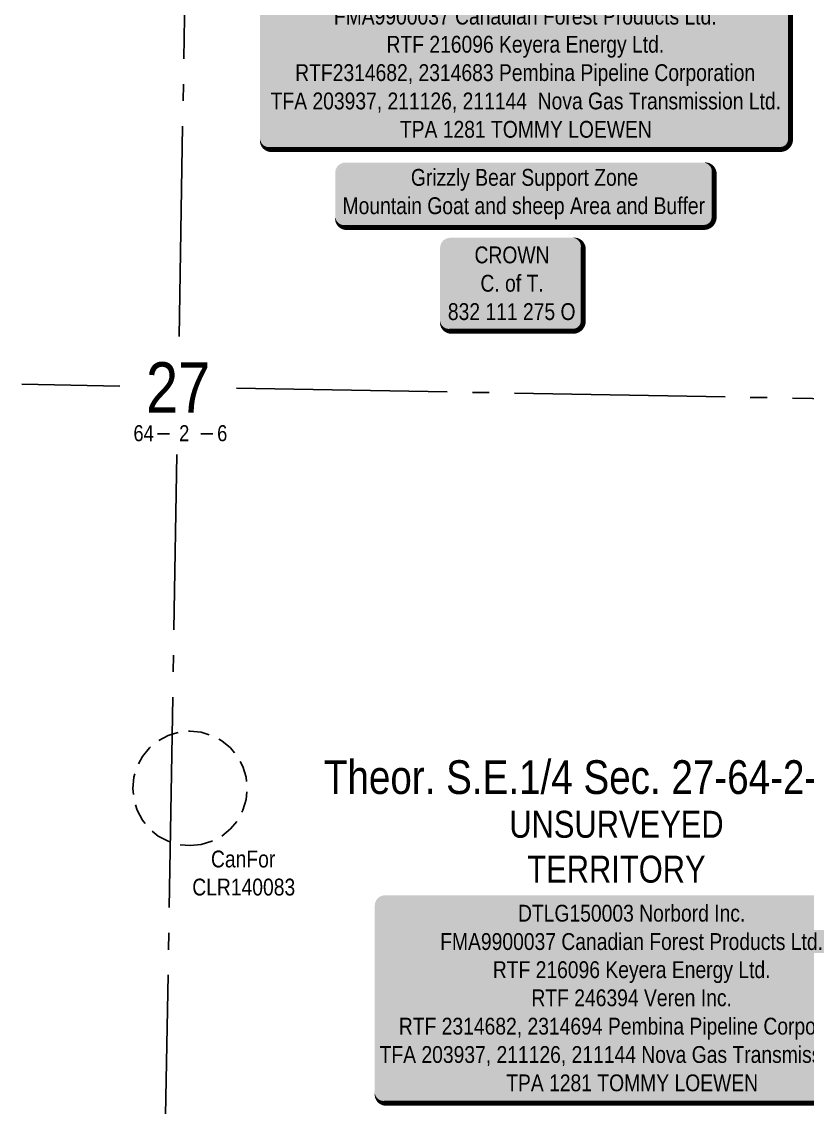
# Model space of a CAD drawing. Extents: x 406232 to 435383, y 6039561 to 6052989.
# Drawn here: x 421401 to 421867, y 6046865 to 6047510 of the extents above; entities that cross this region are included whole.
import ezdxf
from ezdxf.enums import TextEntityAlignment as Align

# ---------------------------------------------------------------- set-up
doc = ezdxf.new("R2010")
doc.units = 0
doc.header["$LTSCALE"] = 5
doc.linetypes.add('foc-ACCESSROAD', pattern=[3.75, 2.5, -1.25])
doc.linetypes.add('foc-QUARTERLINE', pattern=[33, 25, -3, 2, -3])
for name, color, linetype in [('10', 1, 'Continuous'), ('9', 3, 'Continuous'), ('AS-OWNER', 7, 'Continuous'), ('AS-WILDLIFE-BLOCK', 131, 'Continuous'), ('C-SYMBOL', 7, 'Continuous'), ('CG-NOTES', 7, 'Continuous'), ('F-WS', 190, 'foc-ACCESSROAD'), ('L-SECLBL', 7, 'Continuous'), ('L-SECQ', 8, 'foc-QUARTERLINE'), ('L-UNS-T', 3, 'Continuous')]:
    doc.layers.add(name, color=color, linetype=linetype)
doc.layers.add('F-WS-T', color=190, linetype='Continuous', lineweight=9)
doc.styles.add('175L', font='ARIALN.TTF', dxfattribs={"height": 20})
doc.styles.add('80', font='ARIALN.TTF', dxfattribs={"height": 10})
doc.styles.add('80L', font='ARIALN.TTF', dxfattribs={"height": 10})
doc.styles.add('SIMPLEX', font='ARIALN.TTF')

# ---------------------------------------------------------------- blocks, each defined once
blk = doc.blocks.new('*U475')
h = blk.add_hatch(color=255)
edge = h.paths.add_edge_path()
edge.add_line((-146.5, -62.5), (146.5, -62.5))
edge.add_arc((146.5, -56.5), 6, 270, 360)
edge.add_line((152.5, -56.5), (152.5, 55))
edge.add_arc((146.5, 55), 6, 0, 90)
edge.add_line((146.5, 61), (-146.5, 61))
edge.add_arc((-146.5, 55), 6, 90, 180)
edge.add_line((-152.5, 55), (-152.5, -56.5))
edge.add_arc((-146.5, -56.5), 6, 180, 270)
at = {"color": 44, "flags": 128}
blk.add_lwpolyline([(-146.5, -62.5, 3, 3, 0), (146.5, -62.5, 3, 3, 0.414214), (152.5, -56.5, 3, 3, 0), (152.5, 55, 3, 0, 0.414214), (146.5, 61, 0, 0, 0), (-146.5, 61, 0, 0, 0.414214), (-152.5, 55, 0, 0, 0), (-152.5, -56.5, 0, 3, 0.414214)], format="xyseb", close=True, dxfattribs=at)
at = {"color": 44, "style": '80'}
blk.add_attdef('ENTER_TEXT_001', (-35.99, -5), '', height=10, dxfattribs=at)
blk = doc.blocks.new('L-SECLBL')
at = {"layer": '9', "color": 7}
for p, q in [((-5.08, -27.83), (-12.29, -27.83)), ((20.7, -27.83), (13.5, -27.83))]:
    blk.add_line(p, q, dxfattribs=at)
at = {"layer": '10', "color": 2, "style": 'SIMPLEX'}
blk.add_attdef('SEC', text='', height=30, dxfattribs=at).set_placement((0, 0), align=Align.MIDDLE)
at = {"layer": '10', "color": 5, "style": '80L'}
blk.add_attdef('TWP', text='', height=9.5, dxfattribs=at).set_placement((-14.43, -27.37), align=Align.MIDDLE_RIGHT)
blk.add_attdef('RGE', text='', height=9.5, dxfattribs=at).set_placement((3.62, -27.37), align=Align.MIDDLE_CENTER)
blk.add_attdef('MER', text='', height=9.5, dxfattribs=at).set_placement((23.17, -27.37), align=Align.MIDDLE_LEFT)
blk = doc.blocks.new('*U507')
h = blk.add_hatch(color=255)
edge = h.paths.add_edge_path()
edge.add_line((-151.5, -54), (151.5, -54))
edge.add_arc((151.5, -48), 6, 270, 360)
edge.add_line((157.5, -48), (157.5, 46.5))
edge.add_arc((151.5, 46.5), 6, 0, 90)
edge.add_line((151.5, 52.5), (-151.5, 52.5))
edge.add_arc((-151.5, 46.5), 6, 90, 180)
edge.add_line((-157.5, 46.5), (-157.5, -48))
edge.add_arc((-151.5, -48), 6, 180, 270)
at = {"color": 44, "flags": 128}
blk.add_lwpolyline([(-151.5, -54, 3, 3, 0), (151.5, -54, 3, 3, 0.414214), (157.5, -48, 3, 3, 0), (157.5, 46.5, 3, 0, 0.414214), (151.5, 52.5, 0, 0, 0), (-151.5, 52.5, 0, 0, 0.414214), (-157.5, 46.5, 0, 0, 0), (-157.5, -48, 0, 3, 0.414214)], format="xyseb", close=True, dxfattribs=at)
at = {"color": 44, "style": '80'}
blk.add_attdef('ENTER_TEXT_001', (-35.99, -5), '', height=10, dxfattribs=at)
blk = doc.blocks.new('*U482')
h = blk.add_hatch(color=255)
edge = h.paths.add_edge_path()
edge.add_line((-36.5, -28.5), (36.5, -28.5))
edge.add_arc((36.5, -22.5), 6, 270, 360)
edge.add_line((42.5, -22.5), (42.5, 21))
edge.add_arc((36.5, 21), 6, 0, 90)
edge.add_line((36.5, 27), (-36.5, 27))
edge.add_arc((-36.5, 21), 6, 90, 180)
edge.add_line((-42.5, 21), (-42.5, -22.5))
edge.add_arc((-36.5, -22.5), 6, 180, 270)
at = {"color": 14, "flags": 128}
blk.add_lwpolyline([(-36.5, -28.5, 3, 3, 0), (36.5, -28.5, 3, 3, 0.414214), (42.5, -22.5, 3, 3, 0), (42.5, 21, 3, 0, 0.414214), (36.5, 27, 0, 0, 0), (-36.5, 27, 0, 0, 0.414214), (-42.5, 21, 0, 0, 0), (-42.5, -22.5, 0, 3, 0.414214)], format="xyseb", close=True, dxfattribs=at)
at = {"color": 14, "style": '80'}
blk.add_attdef('ENTER_TEXT_001', (-26.85, -4.92), '', height=10, dxfattribs=at)
blk = doc.blocks.new('*U1063')
h = blk.add_hatch(color=255)
edge = h.paths.add_edge_path()
edge.add_line((-106.5, -20), (106.5, -20))
edge.add_arc((106.5, -14), 6, 270, 360)
edge.add_line((112.5, -14), (112.5, 12.5))
edge.add_arc((106.5, 12.5), 6, 0, 90)
edge.add_line((106.5, 18.5), (-106.5, 18.5))
edge.add_arc((-106.5, 12.5), 6, 90, 180)
edge.add_line((-112.5, 12.5), (-112.5, -14))
edge.add_arc((-106.5, -14), 6, 180, 270)
at = {"color": 131, "flags": 128}
blk.add_lwpolyline([(-106.5, -20, 3, 3, 0), (106.5, -20, 3, 3, 0.414214), (112.5, -14, 3, 3, 0), (112.5, 12.5, 3, 0, 0.414214), (106.5, 18.5, 0, 0, 0), (-106.5, 18.5, 0, 0, 0.414214), (-112.5, 12.5, 0, 0, 0), (-112.5, -14, 0, 3, 0.414214)], format="xyseb", close=True, dxfattribs=at)
at = {"color": 131, "style": '80'}
blk.add_attdef('ENTER_TEXT_001', (-35.99, -5), '', height=10, dxfattribs=at)

msp = doc.modelspace()

# ---------------------------------------------------------------- linework, layer by layer
at = {"layer": 'F-WS', "flags": 128}
msp.add_lwpolyline([(421507.265, 6047021.102), (421500.631, 6047020.448), (421493.998, 6047021.101), (421488.917, 6047022.643), (421487.62, 6047023.037), (421481.742, 6047026.178), (421476.59, 6047030.407), (421472.361, 6047035.559), (421469.22, 6047041.437), (421467.285, 6047047.815), (421466.632, 6047054.449), (421467.285, 6047061.081), (421469.219, 6047067.46), (421472.361, 6047073.338), (421476.59, 6047078.49), (421481.743, 6047082.717), (421487.62, 6047085.86), (421490.019, 6047086.588), (421493.998, 6047087.795), (421500.631, 6047088.448), (421507.264, 6047087.795), (421513.642, 6047085.86), (421519.521, 6047082.719), (421524.673, 6047078.489), (421528.901, 6047073.337), (421532.043, 6047067.459), (421533.978, 6047061.082), (421534.631, 6047054.449), (421533.978, 6047047.816), (421532.043, 6047041.437), (421528.901, 6047035.559), (421524.673, 6047030.407), (421519.52, 6047026.179), (421513.643, 6047023.036), (421507.265, 6047021.102)], close=True, dxfattribs=at)
at = {"layer": 'L-SECQ', "flags": 128}
for points in [[(421494.093, 6047322.715), (421507.422, 6048096.724)], [(421400.724, 6047294.394), (421459.04, 6047293.35)], [(421528.28, 6047292.112), (422297.257, 6047278.354)], [(421479.732, 6046488.746), (421492.888, 6047252.758)]]:
    msp.add_lwpolyline(points, dxfattribs=at)

# ---------------------------------------------------------------- block references
at = {"layer": 'AS-OWNER'}
ref = msp.add_blockref('*U482', (421691.57, 6047354.402), dxfattribs=dict(at, xscale=0.9995389999999877, yscale=0.9995389999999877, zscale=0.9995389999999877))
ref.add_attrib('ENTER_TEXT_001', 'CROWN', (421669.521, 6047366.237), dxfattribs={"layer": '0', "color": 14, "height": 9.9954, "style": '80'})
ref.add_attrib('ENTER_TEXT_002', 'C. of T.', (421673.015, 6047349.401), dxfattribs={"layer": '0', "color": 14, "height": 9.9954, "style": '80'})
ref.add_attrib('ENTER_TEXT_003', '832 111 275 O', (421653.699, 6047332.565), dxfattribs={"layer": '0', "color": 14, "height": 9.99539, "style": '80'})
at = {"layer": 'AS-WILDLIFE-BLOCK'}
ref = msp.add_blockref('*U1063', (421699.292, 6047407.55), dxfattribs=dict(at, xscale=0.99954368, yscale=0.99954368, zscale=0.99954368))
ref.add_attrib('ENTER_TEXT_001', 'Grizzly Bear Support Zone', (421631.758, 6047412.27), dxfattribs={"layer": '0', "color": 131, "height": 9.99544, "style": '80'})
ref.add_attrib('ENTER_TEXT_002', 'Mountain Goat and sheep Area and Buffer', (421591.193, 6047395.433), dxfattribs={"layer": '0', "color": 131, "height": 9.99544, "style": '80'})
at = {"layer": 'CG-NOTES'}
ref = msp.add_blockref('*U507', (421699.651, 6047487.826), dxfattribs=dict(at, xscale=0.9995389999999877, yscale=0.9995389999999877, zscale=0.9995389999999877))
ref.add_attrib('ENTER_TEXT_001', 'DTLG150003 Norbord Inc.', (421632.244, 6047524.847), dxfattribs={"layer": '0', "color": 44, "height": 9.99539, "style": '80'})
ref.add_attrib('ENTER_TEXT_002', 'FMA9900037 Canadian Forest Products Ltd.', (421586.037, 6047508.011), dxfattribs={"layer": '0', "color": 44, "height": 9.99539, "style": '80'})
ref.add_attrib('ENTER_TEXT_003', 'RTF 216096 Keyera Energy Ltd.', (421617.271, 6047491.311), dxfattribs={"layer": '0', "color": 44, "height": 9.99539, "style": '80'})
ref.add_attrib('ENTER_TEXT_004', 'RTF2314682, 2314683 Pembina Pipeline Corporation', (421563.074, 6047474.475), dxfattribs={"layer": '0', "color": 44, "height": 9.99539, "style": '80'})
ref.add_attrib('ENTER_TEXT_005', 'TFA 203937, 211126, 211144  Nova Gas Transmission Ltd.', (421548.49, 6047457.639), dxfattribs={"layer": '0', "color": 44, "height": 9.99539, "style": '80'})
ref.add_attrib('ENTER_TEXT_006', 'TPA 1281 TOMMY LOEWEN', (421625.218, 6047440.803), dxfattribs={"layer": '0', "color": 44, "height": 9.99539, "style": '80'})
ref = msp.add_blockref('*U475', (421762.756, 6046929.975), dxfattribs=dict(at, xscale=0.9995389999999877, yscale=0.9995389999999877, zscale=0.9995389999999877))
ref.add_attrib('ENTER_TEXT_001', 'DTLG150003 Norbord Inc.', (421695.349, 6046975.347), dxfattribs={"layer": '0', "color": 44, "height": 9.99539, "style": '80'})
ref.add_attrib('ENTER_TEXT_002', 'FMA9900037 Canadian Forest Products Ltd.', (421649.142, 6046958.51), dxfattribs={"layer": '0', "color": 44, "height": 9.99539, "style": '80'})
ref.add_attrib('ENTER_TEXT_003', 'RTF 216096 Keyera Energy Ltd.', (421680.376, 6046941.811), dxfattribs={"layer": '0', "color": 44, "height": 9.99539, "style": '80'})
ref.add_attrib('ENTER_TEXT_004', 'RTF 246394 Veren Inc.', (421703.292, 6046925.111), dxfattribs={"layer": '0', "color": 44, "height": 9.99539, "style": '80'})
ref.add_attrib('ENTER_TEXT_005', 'RTF 2314682, 2314694 Pembina Pipeline Corporation', (421624.586, 6046908.274), dxfattribs={"layer": '0', "color": 44, "height": 9.99539, "style": '80'})
ref.add_attrib('ENTER_TEXT_006', 'TFA 203937, 211126, 211144 Nova Gas Transmission Ltd.', (421613.187, 6046891.438), dxfattribs={"layer": '0', "color": 44, "height": 9.99539, "style": '80'})
ref.add_attrib('ENTER_TEXT_007', 'TPA 1281 TOMMY LOEWEN', (421688.322, 6046874.602), dxfattribs={"layer": '0', "color": 44, "height": 9.99539, "style": '80'})
at = {"layer": 'L-SECLBL', "xscale": 0.9995389999999875, "yscale": 0.9995389999999875, "zscale": 0.9995389999999875}
msp.add_blockref('L-SECLBL', (421493.572, 6047292.724), dxfattribs=at).add_auto_attribs({'SEC': '27', 'TWP': '64', 'RGE': '2', 'MER': '6'})

# ---------------------------------------------------------------- texts
at = {"layer": 'C-SYMBOL', "color": 3, "style": '175L'}
msp.add_text('Theor. S.E.1/4 Sec. 27-64-2-W.6M.', height=20, dxfattribs=at).set_placement((421759.63, 6047045.147), align=Align.BOTTOM_CENTER)
at = {"layer": 'F-WS-T', "insert": (421492.492, 6047017.521), "char_height": 9.99539, "attachment_point": 1, "style": '80L'}
msp.add_mtext_dynamic_manual_height_columns('\\pi20.58621;CanFor\\P\\pi9.47264;CLR140083', width=78.95854, gutter_width=49.977, heights=[0], dxfattribs=at)
at = {"layer": 'L-UNS-T', "color": 3, "insert": (421753.773, 6047019.709), "char_height": 15.99262, "attachment_point": 5, "style": '80L'}
msp.add_mtext_dynamic_manual_height_columns('UNSURVEYED TERRITORY', width=126.35547, gutter_width=47.478, heights=[0], dxfattribs=at)

doc.saveas('drawing.dxf')
